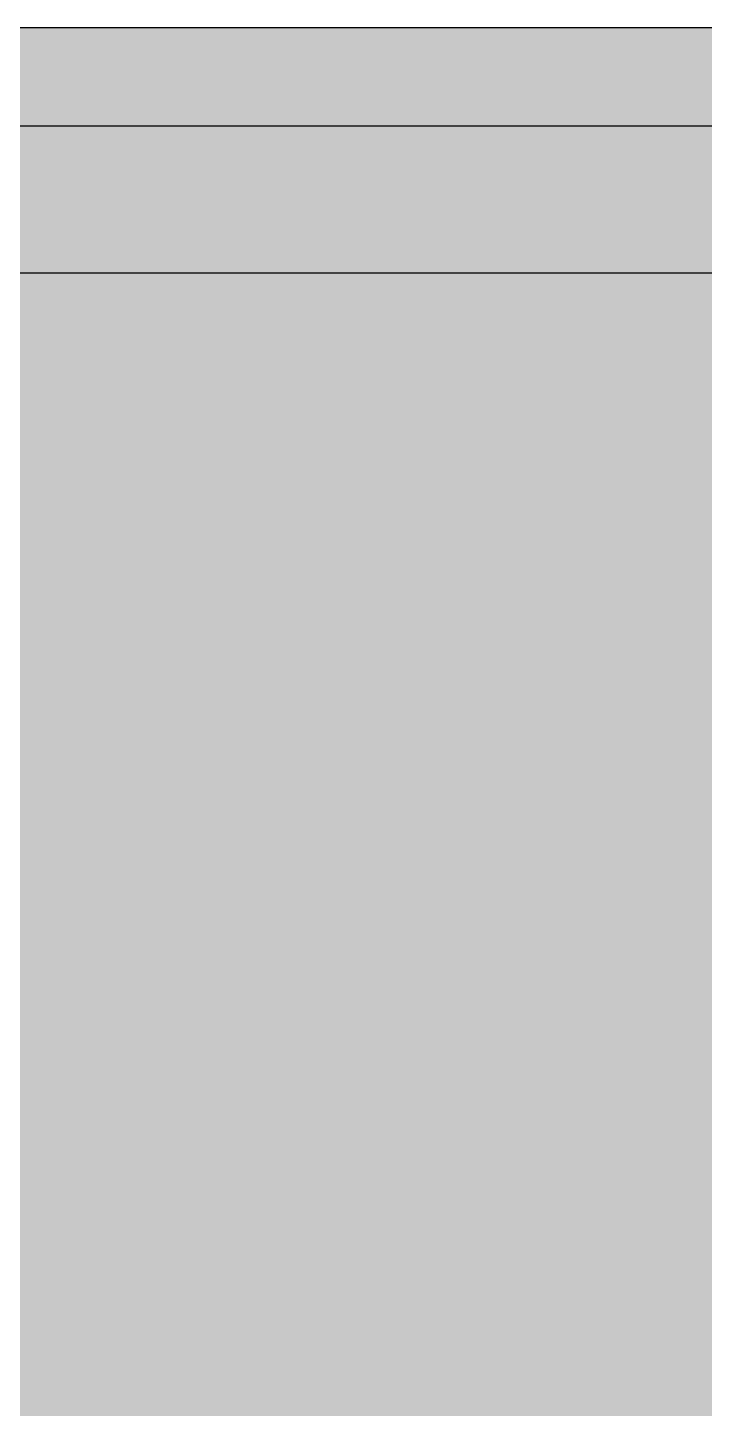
# Model space of a CAD drawing. Header units: millimetres. Extents: x 0 to 212, y 0 to 159.
# Drawn here: x 91.22 to 115.55, y 109.15 to 158.8 of the extents above; entities that cross this region are included whole.
import ezdxf

# ---------------------------------------------------------------- set-up
doc = ezdxf.new("R2010")
doc.units = ezdxf.units.MM

msp = doc.modelspace()

# ---------------------------------------------------------------- hatches: boundary and pattern name
for color, points in [(254, [(14.1633, 0.0536), (13.9878, 0.0533), (13.8125, 0.0559), (13.6373, 0.061), (13.462, 0.0686), (13.2893, 0.0787), (13.114, 0.0914), (12.9413, 0.1041), (12.7686, 0.1219), (12.5959, 0.1397), (12.4231, 0.16), (12.2504, 0.1829), (12.0777, 0.2057), (11.9075, 0.2337), (11.7373, 0.2616), (11.5672, 0.2921), (11.397, 0.3251), (11.2268, 0.3607), (11.0592, 0.3988), (10.8915, 0.4369), (10.7239, 0.4775), (10.5562, 0.5207), (10.3886, 0.5664), (10.2235, 0.6121), (10.0584, 0.6629), (9.8933, 0.7137), (9.7307, 0.7671), (9.5682, 0.8204), (9.4056, 0.8788), (9.2431, 0.9373), (9.083, 0.9982), (8.923, 1.0617), (8.763, 1.1252), (8.6055, 1.1938), (8.4455, 1.2624), (8.2906, 1.331), (8.1331, 1.4046), (7.9781, 1.4783), (7.8232, 1.5545), (7.6708, 1.6332), (7.5184, 1.7145), (7.366, 1.7958), (7.2161, 1.8796), (7.0663, 1.966), (6.919, 2.0523), (6.7716, 2.1438), (6.6243, 2.2352), (6.4795, 2.3266), (6.3348, 2.4232), (6.19, 2.5197), (6.0477, 2.6187), (5.908, 2.7178), (5.7683, 2.8194), (5.6286, 2.9235), (5.4915, 3.0302), (5.3543, 3.1369), (5.2197, 3.2461), (5.0851, 3.3579), (4.953, 3.4722), (4.8209, 3.5865), (4.6914, 3.7033), (4.5644, 3.8202), (4.4348, 3.9395), (4.3104, 4.0615), (4.1859, 4.1859), (4.0615, 4.3104), (3.9395, 4.4348), (3.8202, 4.5618), (3.7033, 4.6914), (3.5865, 4.8209), (3.4722, 4.953), (3.3579, 5.0851), (3.2487, 5.2197), (3.1369, 5.3543), (3.0302, 5.4915), (2.9235, 5.6286), (2.8194, 5.7683), (2.7178, 5.908), (2.6187, 6.0477), (2.5197, 6.19), (2.4232, 6.3348), (2.3266, 6.477), (2.2352, 6.6243), (2.1438, 6.7691), (2.0523, 6.919), (1.966, 7.0663), (1.8796, 7.2161), (1.7958, 7.366), (1.7145, 7.5184), (1.6332, 7.6708), (1.5545, 7.8232), (1.4783, 7.9781), (1.4046, 8.1331), (1.331, 8.2906), (1.2598, 8.4455), (1.1913, 8.603), (1.1252, 8.763), (1.0592, 8.923), (0.9982, 9.083), (0.9373, 9.2431), (0.8763, 9.4056), (0.8204, 9.5682), (0.7645, 9.7307), (0.7112, 9.8933), (0.6604, 10.0584), (0.6121, 10.2235), (0.5639, 10.3911), (0.5207, 10.5562), (0.4775, 10.7239), (0.4343, 10.8915), (0.3962, 11.0592), (0.3607, 11.2268), (0.3251, 11.397), (0.2921, 11.5672), (0.2616, 11.7373), (0.2311, 11.9075), (0.2057, 12.0802), (0.1803, 12.2504), (0.1575, 12.4231), (0.1372, 12.5959), (0.1194, 12.7686), (0.1041, 12.9413), (0.0889, 13.1166), (0.0787, 13.2893), (0.0686, 13.4645), (0.061, 13.6373), (0.0559, 13.8125), (0.0508, 13.9878), (0.0508, 14.163), (0.0522, 144.6925), (0.0508, 144.8664), (0.0559, 145.0416), (0.061, 145.2169), (0.0686, 145.3896), (0.0787, 145.5649), (0.0889, 145.7376), (0.1041, 145.9128), (0.1194, 146.0856), (0.1372, 146.2583), (0.1575, 146.431), (0.1803, 146.6037), (0.2057, 146.7739), (0.2311, 146.9466), (0.2616, 147.1168), (0.2921, 147.287), (0.3251, 147.4572), (0.3607, 147.6248), (0.3962, 147.795), (0.4343, 147.9626), (0.4775, 148.1303), (0.5207, 148.2979), (0.5639, 148.463), (0.6121, 148.6281), (0.6604, 148.7932), (0.7112, 148.9583), (0.7645, 149.1234), (0.8204, 149.286), (0.8763, 149.4485), (0.9373, 149.6111), (0.9982, 149.7711), (1.0592, 149.9311), (1.1252, 150.0911), (1.1913, 150.2486), (1.2598, 150.4061), (1.331, 150.5636), (1.4046, 150.7185), (1.4783, 150.876), (1.5545, 151.0284), (1.6332, 151.1833), (1.7145, 151.3357), (1.7958, 151.4856), (1.8796, 151.638), (1.966, 151.7879), (2.0523, 151.9352), (2.1438, 152.0825), (2.2352, 152.2298), (2.3266, 152.3746), (2.4232, 152.5194), (2.5197, 152.6616), (2.6187, 152.8039), (2.7178, 152.9461), (2.8194, 153.0858), (2.9235, 153.2255), (3.0302, 153.3627), (3.1369, 153.4973), (3.2487, 153.6344), (3.3579, 153.7665), (3.4722, 153.8986), (3.5865, 154.0307), (3.7033, 154.1602), (3.8202, 154.2898), (3.9395, 154.4168), (4.0615, 154.5438), (4.1859, 154.6682), (4.3104, 154.7901), (4.4348, 154.9121), (4.5644, 155.034), (4.6914, 155.1508), (4.8209, 155.2677), (4.953, 155.382), (5.0851, 155.4937), (5.2197, 155.6055), (5.3543, 155.7147), (5.4915, 155.8239), (5.6286, 155.9281), (5.7683, 156.0322), (5.908, 156.1338), (6.0477, 156.2354), (6.19, 156.3345), (6.3348, 156.431), (6.4795, 156.525), (6.6243, 156.6189), (6.7716, 156.7104), (6.919, 156.7993), (7.0663, 156.8882), (7.2161, 156.9745), (7.366, 157.0584), (7.5184, 157.1396), (7.6708, 157.2209), (7.8232, 157.2971), (7.9781, 157.3733), (8.1331, 157.4495), (8.2906, 157.5206), (8.4455, 157.5918), (8.6055, 157.6603), (8.763, 157.7289), (8.923, 157.7924), (9.083, 157.8559), (9.2431, 157.9169), (9.4056, 157.9753), (9.5682, 158.0337), (9.7307, 158.0871), (9.8933, 158.1404), (10.0584, 158.1912), (10.2235, 158.242), (10.3886, 158.2877), (10.5562, 158.3334), (10.7239, 158.3766), (10.8915, 158.4173), (11.0592, 158.4579), (11.2268, 158.4935), (11.397, 158.529), (11.5672, 158.562), (11.7373, 158.5925), (11.9075, 158.6205), (12.0777, 158.6484), (12.2504, 158.6713), (12.4231, 158.6941), (12.5959, 158.7144), (12.7686, 158.7322), (12.9413, 158.75), (13.114, 158.7627), (13.2893, 158.7754), (13.462, 158.7856), (13.6373, 158.7932), (13.8125, 158.7983), (13.9878, 158.8008), (14.163, 158.8033), (197.6078, 158.8036), (197.7822, 158.8008), (197.9574, 158.7983), (198.1327, 158.7932), (198.3054, 158.7856), (198.4807, 158.7754), (198.6534, 158.7627), (198.8287, 158.75), (199.0014, 158.7322), (199.1741, 158.7144), (199.3468, 158.6941), (199.5195, 158.6713), (199.6897, 158.6484), (199.8624, 158.6205), (200.0326, 158.5925), (200.2028, 158.562), (200.373, 158.529), (200.5432, 158.4935), (200.7108, 158.4579), (200.8784, 158.4173), (201.0461, 158.3766), (201.2137, 158.3334), (201.3788, 158.2877), (201.5465, 158.242), (201.7116, 158.1912), (201.8767, 158.1404), (202.0392, 158.0871), (202.2018, 158.0337), (202.3643, 157.9753), (202.5269, 157.9169), (202.6869, 157.8559), (202.8469, 157.7924), (203.007, 157.7289), (203.167, 157.6603), (203.3245, 157.5918), (203.4794, 157.5206), (203.6369, 157.4495), (203.7918, 157.3733), (203.9468, 157.2971), (204.0992, 157.2209), (204.2516, 157.1396), (204.404, 157.0584), (204.5538, 156.9745), (204.7037, 156.8882), (204.8535, 156.7993), (205.0009, 156.7104), (205.1456, 156.6189), (205.293, 156.525), (205.4352, 156.431), (205.58, 156.3345), (205.7222, 156.2354), (205.8619, 156.1338), (206.0016, 156.0322), (206.1413, 155.9281), (206.2785, 155.8239), (206.4156, 155.7147), (206.5503, 155.6055), (206.6849, 155.4937), (206.817, 155.382), (206.949, 155.2677), (207.0786, 155.1508), (207.2081, 155.034), (207.3351, 154.9121), (207.4596, 154.7901), (207.584, 154.6682), (207.7085, 154.5438), (207.8304, 154.4168), (207.9498, 154.2898), (208.0666, 154.1602), (208.1835, 154.0307), (208.2978, 153.8986), (208.4121, 153.7665), (208.5238, 153.6344), (208.6331, 153.4973), (208.7397, 153.3627), (208.8464, 153.2255), (208.9506, 153.0858), (209.0522, 152.9461), (209.1512, 152.8039), (209.2503, 152.6616), (209.3468, 152.5194), (209.4433, 152.3746), (209.5348, 152.2298), (209.6262, 152.0825), (209.7176, 151.9352), (209.804, 151.7879), (209.8904, 151.638), (209.9742, 151.4856), (210.0555, 151.3357), (210.1367, 151.1833), (210.2155, 151.0284), (210.2917, 150.876), (210.3653, 150.7185), (210.439, 150.5636), (210.5076, 150.4061), (210.5762, 150.2486), (210.6447, 150.0911), (210.7082, 149.9311), (210.7717, 149.7711), (210.8327, 149.6111), (210.8911, 149.4485), (210.9495, 149.286), (211.0029, 149.1234), (211.0562, 148.9583), (211.107, 148.7932), (211.1578, 148.6281), (211.2035, 148.463), (211.2493, 148.2979), (211.2924, 148.1303), (211.3331, 147.9626), (211.3712, 147.795), (211.4093, 147.6248), (211.4448, 147.4572), (211.4779, 147.287), (211.5083, 147.1168), (211.5363, 146.9466), (211.5642, 146.7739), (211.5871, 146.6037), (211.6099, 146.431), (211.6303, 146.2583), (211.648, 146.0856), (211.6658, 145.9128), (211.6785, 145.7376), (211.6912, 145.5649), (211.7014, 145.3896), (211.709, 145.2169), (211.7141, 145.0416), (211.7166, 144.8664), (211.7166, 144.6911), (211.7189, 14.1647), (211.7166, 13.9878), (211.7141, 13.8125), (211.709, 13.6373), (211.7014, 13.4645), (211.6912, 13.2893), (211.6785, 13.1166), (211.6658, 12.9413), (211.648, 12.7686), (211.6303, 12.5959), (211.6099, 12.4231), (211.5871, 12.2504), (211.5642, 12.0802), (211.5363, 11.9075), (211.5083, 11.7373), (211.4779, 11.5672), (211.4448, 11.397), (211.4093, 11.2268), (211.3712, 11.0592), (211.3331, 10.8915), (211.2924, 10.7239), (211.2493, 10.5562), (211.2035, 10.3911), (211.1578, 10.2235), (211.107, 10.0584), (211.0562, 9.8933), (211.0029, 9.7307), (210.9495, 9.5682), (210.8911, 9.4056), (210.8327, 9.2431), (210.7717, 9.083), (210.7082, 8.923), (210.6447, 8.763), (210.5762, 8.603), (210.5076, 8.4455), (210.439, 8.2906), (210.3653, 8.1331), (210.2917, 7.9781), (210.2155, 7.8232), (210.1367, 7.6708), (210.0555, 7.5184), (209.9742, 7.366), (209.8904, 7.2161), (209.804, 7.0663), (209.7176, 6.919), (209.6262, 6.7691), (209.5348, 6.6243), (209.4433, 6.477), (209.3468, 6.3348), (209.2503, 6.19), (209.1512, 6.0477), (209.0522, 5.908), (208.9506, 5.7683), (208.8464, 5.6286), (208.7397, 5.4915), (208.6331, 5.3543), (208.5238, 5.2197), (208.4121, 5.0851), (208.2978, 4.953), (208.1835, 4.8209), (208.0666, 4.6914), (207.9498, 4.5618), (207.8304, 4.4348), (207.7085, 4.3104), (207.584, 4.1859), (207.4596, 4.0615), (207.3351, 3.9395), (207.2081, 3.8202), (207.0786, 3.7033), (206.949, 3.5865), (206.817, 3.4722), (206.6849, 3.3579), (206.5503, 3.2461), (206.4156, 3.1369), (206.2785, 3.0302), (206.1413, 2.9235), (206.0016, 2.8194), (205.8619, 2.7178), (205.7222, 2.6187), (205.58, 2.5197), (205.4352, 2.4232), (205.293, 2.3266), (205.1456, 2.2352), (205.0009, 2.1438), (204.8535, 2.0523), (204.7037, 1.966), (204.5538, 1.8796), (204.404, 1.7958), (204.2516, 1.7145), (204.0992, 1.6332), (203.9468, 1.5545), (203.7918, 1.4783), (203.6369, 1.4046), (203.4794, 1.331), (203.3245, 1.2624), (203.167, 1.1938), (203.007, 1.1252), (202.8469, 1.0617), (202.6869, 0.9982), (202.5269, 0.9373), (202.3643, 0.8788), (202.2018, 0.8204), (202.0392, 0.7671), (201.8767, 0.7137), (201.7116, 0.6629), (201.5465, 0.6121), (201.3788, 0.5664), (201.2137, 0.5207), (201.0461, 0.4775), (200.8784, 0.4369), (200.7108, 0.3988), (200.5432, 0.3607), (200.373, 0.3251), (200.2028, 0.2921), (200.0326, 0.2616), (199.8624, 0.2337), (199.6897, 0.2057), (199.5195, 0.1829), (199.3468, 0.16), (199.1741, 0.1397), (199.0014, 0.1219), (198.8287, 0.1041), (198.6534, 0.0914), (198.4807, 0.0787), (198.3054, 0.0686), (198.1327, 0.061), (197.9574, 0.0559), (197.7822, 0.0533), (197.6069, 0.0533)]), (59, [(14.1633, 3.5814), (13.8887, 3.5839), (13.6169, 3.5941), (13.3477, 3.6119), (13.081, 3.6347), (12.8143, 3.6652), (12.5501, 3.7008), (12.2885, 3.7465), (12.0294, 3.7948), (11.7729, 3.8506), (11.5164, 3.9141), (11.2649, 3.9827), (11.016, 4.0564), (10.7671, 4.1351), (10.5232, 4.2215), (10.2819, 4.3129), (10.0432, 4.412), (9.8069, 4.5161), (9.5733, 4.6228), (9.3447, 4.7371), (9.1186, 4.8565), (8.8951, 4.9809), (8.6741, 5.113), (8.4582, 5.2476), (8.2448, 5.3873), (8.0366, 5.5321), (7.8308, 5.682), (7.6276, 5.8369), (7.4295, 5.9969), (7.2365, 6.1595), (7.046, 6.3297), (6.8605, 6.5024), (6.6777, 6.6802), (6.5024, 6.8605), (6.3271, 7.046), (6.1595, 7.2365), (5.9969, 7.432), (5.8369, 7.6302), (5.682, 7.8308), (5.5321, 8.0366), (5.3873, 8.2448), (5.2451, 8.4582), (5.1105, 8.6741), (4.9809, 8.8951), (4.8565, 9.1186), (4.7371, 9.3447), (4.6228, 9.5758), (4.5136, 9.8069), (4.4094, 10.0432), (4.3129, 10.2819), (4.2215, 10.5232), (4.1351, 10.7696), (4.0538, 11.016), (3.9802, 11.2649), (3.9116, 11.5189), (3.8506, 11.7729), (3.7948, 12.0294), (3.744, 12.2911), (3.7008, 12.5527), (3.6627, 12.8143), (3.6322, 13.081), (3.6093, 13.3502), (3.5916, 13.6195), (3.5814, 13.8913), (3.5789, 14.163), (3.58, 144.6925), (3.5814, 144.9654), (3.5916, 145.2347), (3.6093, 145.5064), (3.6322, 145.7731), (3.6627, 146.0398), (3.7008, 146.304), (3.744, 146.5656), (3.7948, 146.8247), (3.8506, 147.0812), (3.9116, 147.3352), (3.9802, 147.5892), (4.0538, 147.8382), (4.1351, 148.0845), (4.2215, 148.3309), (4.3129, 148.5722), (4.4094, 148.811), (4.5136, 149.0472), (4.6228, 149.2783), (4.7371, 149.5095), (4.8565, 149.7355), (4.9809, 149.9591), (5.1105, 150.1775), (5.2451, 150.3959), (5.3873, 150.6093), (5.5321, 150.8176), (5.682, 151.0233), (5.8369, 151.224), (5.9969, 151.4221), (6.1595, 151.6177), (6.3271, 151.8056), (6.5024, 151.9936), (6.6777, 152.1739), (6.8605, 152.3517), (7.046, 152.5245), (7.2365, 152.6946), (7.4295, 152.8572), (7.6276, 153.0172), (7.8308, 153.1722), (8.0366, 153.322), (8.2448, 153.4668), (8.4582, 153.6065), (8.6741, 153.7411), (8.8951, 153.8732), (9.1186, 153.9977), (9.3447, 154.117), (9.5733, 154.2313), (9.8069, 154.3406), (10.0432, 154.4422), (10.2819, 154.5412), (10.5232, 154.6327), (10.7671, 154.719), (11.016, 154.7978), (11.2649, 154.874), (11.5164, 154.9425), (11.7729, 155.0035), (12.0294, 155.0594), (12.2885, 155.1102), (12.5501, 155.1534), (12.8143, 155.1889), (13.081, 155.2194), (13.3477, 155.2448), (13.6169, 155.26), (13.8887, 155.2702), (14.163, 155.2753), (197.6078, 155.2758), (197.8787, 155.2702), (198.1505, 155.26), (198.4197, 155.2448), (198.689, 155.2194), (198.9557, 155.1889), (199.2173, 155.1534), (199.4789, 155.1102), (199.7405, 155.0594), (199.9971, 155.0035), (200.2511, 154.9425), (200.5051, 154.874), (200.754, 154.7978), (201.0004, 154.719), (201.2467, 154.6327), (201.488, 154.5412), (201.7268, 154.4422), (201.963, 154.3406), (202.1942, 154.2313), (202.4253, 154.117), (202.6514, 153.9977), (202.8749, 153.8732), (203.0959, 153.7411), (203.3118, 153.6065), (203.5251, 153.4668), (203.7334, 153.322), (203.9391, 153.1722), (204.1398, 153.0172), (204.3379, 152.8572), (204.5335, 152.6946), (204.724, 152.5245), (204.9094, 152.3517), (205.0898, 152.1739), (205.2676, 151.9936), (205.4403, 151.8056), (205.6105, 151.6177), (205.773, 151.4221), (205.933, 151.224), (206.088, 151.0233), (206.2378, 150.8176), (206.3826, 150.6093), (206.5223, 150.3959), (206.6569, 150.1775), (206.789, 149.9591), (206.9135, 149.7355), (207.0329, 149.5095), (207.1472, 149.2783), (207.2538, 149.0472), (207.358, 148.811), (207.457, 148.5722), (207.5485, 148.3309), (207.6348, 148.0845), (207.7136, 147.8382), (207.7872, 147.5892), (207.8558, 147.3352), (207.9193, 147.0812), (207.9752, 146.8247), (208.0235, 146.5656), (208.0692, 146.304), (208.1047, 146.0398), (208.1352, 145.7731), (208.1581, 145.5064), (208.1759, 145.2347), (208.186, 144.9654), (208.1911, 144.6911), (208.1911, 14.1647), (208.186, 13.8913), (208.1759, 13.6195), (208.1581, 13.3502), (208.1352, 13.081), (208.1047, 12.8143), (208.0692, 12.5527), (208.0235, 12.2911), (207.9752, 12.0294), (207.9193, 11.7729), (207.8558, 11.5189), (207.7872, 11.2649), (207.7136, 11.016), (207.6348, 10.7696), (207.5485, 10.5232), (207.457, 10.2819), (207.358, 10.0432), (207.2538, 9.8069), (207.1472, 9.5758), (207.0329, 9.3447), (206.9135, 9.1186), (206.789, 8.8951), (206.6569, 8.6741), (206.5223, 8.4582), (206.3826, 8.2448), (206.2378, 8.0366), (206.088, 7.8308), (205.933, 7.6302), (205.773, 7.432), (205.6105, 7.2365), (205.4403, 7.046), (205.2676, 6.8605), (205.0898, 6.6802), (204.9094, 6.5024), (204.724, 6.3297), (204.5335, 6.1595), (204.3379, 5.9969), (204.1398, 5.8369), (203.9391, 5.682), (203.7334, 5.5321), (203.5251, 5.3873), (203.3118, 5.2476), (203.0959, 5.113), (202.8749, 4.9809), (202.6514, 4.8565), (202.4253, 4.7371), (202.1942, 4.6228), (201.963, 4.5161), (201.7268, 4.412), (201.488, 4.3129), (201.2467, 4.2215), (201.0004, 4.1351), (200.754, 4.0564), (200.5051, 3.9827), (200.2511, 3.9141), (199.9971, 3.8506), (199.7405, 3.7948), (199.4789, 3.7465), (199.2173, 3.7008), (198.9557, 3.6652), (198.689, 3.6347), (198.4197, 3.6119), (198.1505, 3.5941), (197.8787, 3.5839), (197.6069, 3.5789)]), (254, [(14.1633, 8.8731), (14.0259, 8.8748), (13.8887, 8.8798), (13.7541, 8.8875), (13.622, 8.9002), (13.4874, 8.9154), (13.3553, 8.9332), (13.2258, 8.9535), (13.0962, 8.9789), (12.9667, 9.0068), (12.8397, 9.0373), (12.7127, 9.0729), (12.5882, 9.1084), (12.4663, 9.1491), (12.3419, 9.1923), (12.2225, 9.238), (12.1031, 9.2888), (11.9837, 9.3396), (11.8694, 9.3929), (11.7526, 9.4513), (11.6408, 9.5098), (11.5291, 9.5733), (11.4198, 9.6368), (11.3106, 9.7053), (11.2039, 9.7765), (11.0998, 9.8476), (10.9957, 9.9238), (10.8966, 10), (10.7975, 10.0787), (10.6985, 10.1625), (10.6045, 10.2464), (10.5105, 10.3327), (10.4216, 10.4216), (10.3327, 10.5131), (10.2464, 10.6045), (10.16, 10.701), (10.0787, 10.7975), (10, 10.8966), (9.9212, 10.9982), (9.8476, 11.0998), (9.7739, 11.2039), (9.7053, 11.3106), (9.6368, 11.4198), (9.5707, 11.5291), (9.5098, 11.6408), (9.4488, 11.7551), (9.3929, 11.8694), (9.337, 11.9863), (9.2862, 12.1031), (9.238, 12.2225), (9.1923, 12.3444), (9.1491, 12.4663), (9.1084, 12.5908), (9.0703, 12.7152), (9.0373, 12.8397), (9.0068, 12.9692), (8.9789, 13.0962), (8.9535, 13.2258), (8.9306, 13.3579), (8.9129, 13.4899), (8.8976, 13.622), (8.8849, 13.7566), (8.8773, 13.8913), (8.8722, 14.0259), (8.8697, 14.163), (8.8717, 144.6925), (8.8722, 144.8283), (8.8773, 144.9629), (8.8849, 145.0975), (8.8976, 145.2321), (8.9129, 145.3642), (8.9306, 145.4963), (8.9535, 145.6284), (8.9789, 145.7579), (9.0068, 145.8849), (9.0373, 146.0144), (9.0703, 146.1389), (9.1084, 146.2634), (9.1491, 146.3878), (9.1923, 146.5097), (9.238, 146.6317), (9.2862, 146.751), (9.337, 146.8679), (9.3929, 146.9847), (9.4488, 147.099), (9.5098, 147.2133), (9.5707, 147.3251), (9.6368, 147.4343), (9.7053, 147.5435), (9.7739, 147.6502), (9.8476, 147.7543), (9.9212, 147.8559), (10, 147.9575), (10.0787, 148.0566), (10.16, 148.1531), (10.2464, 148.2496), (10.3327, 148.3411), (10.4216, 148.4325), (10.5105, 148.5214), (10.6045, 148.6078), (10.6985, 148.6916), (10.7975, 148.7754), (10.8966, 148.8542), (10.9957, 148.9304), (11.0998, 149.0066), (11.2039, 149.0777), (11.3106, 149.1488), (11.4198, 149.2174), (11.5291, 149.2809), (11.6408, 149.3444), (11.7526, 149.4028), (11.8694, 149.4612), (11.9837, 149.5146), (12.1031, 149.5679), (12.2225, 149.6162), (12.3419, 149.6619), (12.4663, 149.7051), (12.5882, 149.7457), (12.7127, 149.7813), (12.8397, 149.8168), (12.9667, 149.8473), (13.0962, 149.8752), (13.2258, 149.9006), (13.3553, 149.921), (13.4874, 149.9413), (13.622, 149.9565), (13.7541, 149.9667), (13.8887, 149.9768), (14.0259, 149.9819), (14.163, 149.9819), (197.6078, 149.9842), (197.7441, 149.9819), (197.8787, 149.9768), (198.0133, 149.9667), (198.1479, 149.9565), (198.28, 149.9413), (198.4121, 149.921), (198.5442, 149.9006), (198.6737, 149.8752), (198.8007, 149.8473), (198.9303, 149.8168), (199.0547, 149.7813), (199.1792, 149.7457), (199.3036, 149.7051), (199.4256, 149.6619), (199.5475, 149.6162), (199.6669, 149.5679), (199.7837, 149.5146), (199.9005, 149.4612), (200.0148, 149.4028), (200.1291, 149.3444), (200.2409, 149.2809), (200.3501, 149.2174), (200.4593, 149.1488), (200.566, 149.0777), (200.6702, 149.0066), (200.7718, 148.9304), (200.8734, 148.8542), (200.9724, 148.7754), (201.0689, 148.6916), (201.1655, 148.6078), (201.2569, 148.5214), (201.3483, 148.4325), (201.4372, 148.3411), (201.5236, 148.2496), (201.6074, 148.1531), (201.6912, 148.0566), (201.77, 147.9575), (201.8462, 147.8559), (201.9224, 147.7543), (201.9935, 147.6502), (202.0646, 147.5435), (202.1332, 147.4343), (202.1967, 147.3251), (202.2602, 147.2133), (202.3186, 147.099), (202.377, 146.9847), (202.4304, 146.8679), (202.4812, 146.751), (202.532, 146.6317), (202.5777, 146.5097), (202.6209, 146.3878), (202.6615, 146.2634), (202.6971, 146.1389), (202.7326, 146.0144), (202.7631, 145.8849), (202.7911, 145.7579), (202.8165, 145.6284), (202.8368, 145.4963), (202.8546, 145.3642), (202.8698, 145.2321), (202.8825, 145.0975), (202.8901, 144.9629), (202.8952, 144.8283), (202.8977, 144.6911), (202.8994, 14.1647), (202.8952, 14.0259), (202.8901, 13.8913), (202.8825, 13.7566), (202.8698, 13.622), (202.8546, 13.4899), (202.8368, 13.3579), (202.8165, 13.2258), (202.7911, 13.0962), (202.7631, 12.9692), (202.7326, 12.8397), (202.6971, 12.7152), (202.6615, 12.5908), (202.6209, 12.4663), (202.5777, 12.3444), (202.532, 12.2225), (202.4812, 12.1031), (202.4304, 11.9863), (202.377, 11.8694), (202.3186, 11.7551), (202.2602, 11.6408), (202.1967, 11.5291), (202.1332, 11.4198), (202.0646, 11.3106), (201.9935, 11.2039), (201.9224, 11.0998), (201.8462, 10.9982), (201.77, 10.8966), (201.6912, 10.7975), (201.6074, 10.701), (201.5236, 10.6045), (201.4372, 10.5131), (201.3483, 10.4216), (201.2569, 10.3327), (201.1655, 10.2464), (201.0689, 10.1625), (200.9724, 10.0787), (200.8734, 10), (200.7718, 9.9238), (200.6702, 9.8476), (200.566, 9.7765), (200.4593, 9.7053), (200.3501, 9.6368), (200.2409, 9.5733), (200.1291, 9.5098), (200.0148, 9.4513), (199.9005, 9.3929), (199.7837, 9.3396), (199.6669, 9.2888), (199.5475, 9.238), (199.4256, 9.1923), (199.3036, 9.1491), (199.1792, 9.1084), (199.0547, 9.0729), (198.9303, 9.0373), (198.8007, 9.0068), (198.6737, 8.9789), (198.5442, 8.9535), (198.4121, 8.9332), (198.28, 8.9154), (198.1479, 8.9002), (198.0133, 8.8875), (197.8787, 8.8798), (197.7441, 8.8748), (197.6069, 8.8722)])]:
    msp.add_hatch(color=color).paths.add_polyline_path(points)
h = msp.add_hatch(color=59)
edge = h.paths.add_edge_path()
edge.add_line((95.0793, 120.1356), (95.0798, 119.7889))
edge.add_line((95.0798, 119.7889), (95.0849, 119.4511))
edge.add_line((95.0849, 119.4511), (95.0951, 119.1184))
edge.add_line((95.0951, 119.1184), (95.1078, 118.7933))
edge.add_line((95.1078, 118.7933), (95.1255, 118.4758))
edge.add_line((95.1255, 118.4758), (95.1459, 118.1659))
edge.add_line((95.1459, 118.1659), (95.1687, 117.8611))
edge.add_line((95.1687, 117.8611), (95.1967, 117.5639))
edge.add_line((95.1967, 117.5639), (95.2297, 117.2718))
edge.add_line((95.2297, 117.2718), (95.2652, 116.9873))
edge.add_line((95.2652, 116.9873), (95.3033, 116.7105))
edge.add_line((95.3033, 116.7105), (95.3465, 116.4387))
edge.add_line((95.3465, 116.4387), (95.3922, 116.1745))
edge.add_line((95.3922, 116.1745), (95.4405, 115.918))
edge.add_line((95.4405, 115.918), (95.4938, 115.6665))
edge.add_line((95.4938, 115.6665), (95.5497, 115.4201))
edge.add_line((95.5497, 115.4201), (95.6107, 115.1814))
edge.add_line((95.6107, 115.1814), (95.6716, 114.9477))
edge.add_line((95.6716, 114.9477), (95.7402, 114.7216))
edge.add_line((95.7402, 114.7216), (95.8088, 114.5007))
edge.add_line((95.8088, 114.5007), (95.8825, 114.2873))
edge.add_line((95.8825, 114.2873), (95.9587, 114.079))
edge.add_line((95.9587, 114.079), (96.0374, 113.8758))
edge.add_line((96.0374, 113.8758), (96.1212, 113.6802))
edge.add_line((96.1212, 113.6802), (96.2076, 113.4897))
edge.add_line((96.2076, 113.4897), (96.2965, 113.3043))
edge.add_line((96.2965, 113.3043), (96.3905, 113.124))
edge.add_line((96.3905, 113.124), (96.487, 112.9513))
edge.add_line((96.487, 112.9513), (96.586, 112.7836))
edge.add_line((96.586, 112.7836), (96.6876, 112.6211))
edge.add_line((96.6876, 112.6211), (96.7943, 112.4661))
edge.add_line((96.7943, 112.4661), (96.901, 112.3137))
edge.add_line((96.901, 112.3137), (97.0128, 112.1689))
edge.add_line((97.0128, 112.1689), (97.1271, 112.0292))
edge.add_line((97.1271, 112.0292), (97.2464, 111.8946))
edge.add_line((97.2464, 111.8946), (97.3658, 111.7651))
edge.add_line((97.3658, 111.7651), (97.4903, 111.6406))
edge.add_line((97.4903, 111.6406), (97.6173, 111.5212))
edge.add_line((97.6173, 111.5212), (97.7468, 111.4069))
edge.add_line((97.7468, 111.4069), (97.8789, 111.2977))
edge.add_line((97.8789, 111.2977), (98.0135, 111.1961))
edge.add_line((98.0135, 111.1961), (98.1532, 111.0971))
edge.add_line((98.1532, 111.0971), (98.2929, 111.0031))
edge.add_line((98.2929, 111.0031), (98.4377, 110.9142))
edge.add_line((98.4377, 110.9142), (98.5825, 110.8304))
edge.add_line((98.5825, 110.8304), (98.7323, 110.7491))
edge.add_line((98.7323, 110.7491), (98.8847, 110.6754))
edge.add_line((98.8847, 110.6754), (99.0397, 110.6068))
edge.add_line((99.0397, 110.6068), (99.1972, 110.5408))
edge.add_line((99.1972, 110.5408), (99.3572, 110.4798))
edge.add_line((99.3572, 110.4798), (99.5197, 110.424))
edge.add_line((99.5197, 110.424), (99.6848, 110.3732))
edge.add_line((99.6848, 110.3732), (99.855, 110.3249))
edge.add_line((99.855, 110.3249), (100.0252, 110.2817))
edge.add_line((100.0252, 110.2817), (100.1979, 110.2436))
edge.add_line((100.1979, 110.2436), (100.3732, 110.2081))
edge.add_line((100.3732, 110.2081), (100.5535, 110.1801))
edge.add_line((100.5535, 110.1801), (100.7339, 110.1522))
edge.add_line((100.7339, 110.1522), (100.9167, 110.1319))
edge.add_line((100.9167, 110.1319), (101.1022, 110.1141))
edge.add_line((101.1022, 110.1141), (101.2901, 110.1014))
edge.add_line((101.2901, 110.1014), (101.4806, 110.0912))
edge.add_line((101.4806, 110.0912), (101.6737, 110.0861))
edge.add_line((101.6737, 110.0861), (101.8692, 110.0836))
edge.add_line((101.8692, 110.0836), (102.0089, 110.0836))
edge.add_line((102.0089, 110.0836), (102.1461, 110.0861))
edge.add_line((102.1461, 110.0861), (102.2807, 110.0912))
edge.add_line((102.2807, 110.0912), (102.4128, 110.0988))
edge.add_line((102.4128, 110.0988), (102.5449, 110.1065))
edge.add_line((102.5449, 110.1065), (102.6744, 110.1166))
edge.add_line((102.6744, 110.1166), (102.804, 110.1293))
edge.add_line((102.804, 110.1293), (102.9284, 110.142))
edge.add_line((102.9284, 110.142), (103.0529, 110.1573))
edge.add_line((103.0529, 110.1573), (103.1748, 110.175))
edge.add_line((103.1748, 110.175), (103.2967, 110.1954))
edge.add_line((103.2967, 110.1954), (103.4161, 110.2157))
edge.add_line((103.4161, 110.2157), (103.5329, 110.2385))
edge.add_line((103.5329, 110.2385), (103.6472, 110.2614))
edge.add_line((103.6472, 110.2614), (103.7615, 110.2868))
edge.add_line((103.7615, 110.2868), (103.8733, 110.3147))
edge.add_line((103.8733, 110.3147), (103.9825, 110.3427))
edge.add_line((103.9825, 110.3427), (104.0917, 110.3732))
edge.add_line((104.0917, 110.3732), (104.1984, 110.4036))
edge.add_line((104.1984, 110.4036), (104.3051, 110.4367))
edge.add_line((104.3051, 110.4367), (104.4092, 110.4722))
edge.add_line((104.4092, 110.4722), (104.5108, 110.5078))
edge.add_line((104.5108, 110.5078), (104.6124, 110.5459))
edge.add_line((104.6124, 110.5459), (104.7115, 110.584))
edge.add_line((104.7115, 110.584), (104.808, 110.6246))
edge.add_line((104.808, 110.6246), (104.9045, 110.6653))
edge.add_line((104.9045, 110.6653), (104.9985, 110.7084))
edge.add_line((104.9985, 110.7084), (105.09, 110.7542))
edge.add_line((105.09, 110.7542), (105.1814, 110.7973))
edge.add_line((105.1814, 110.7973), (105.2728, 110.8456))
edge.add_line((105.2728, 110.8456), (105.3617, 110.8939))
edge.add_line((105.3617, 110.8939), (105.4481, 110.9421))
edge.add_line((105.4481, 110.9421), (105.5345, 110.9929))
edge.add_line((105.5345, 110.9929), (105.6183, 111.0437))
edge.add_line((105.6183, 111.0437), (105.7021, 111.0945))
edge.add_line((105.7021, 111.0945), (105.7834, 111.1504))
edge.add_line((105.7834, 111.1504), (105.8621, 111.2037))
edge.add_line((105.8621, 111.2037), (105.9409, 111.2596))
edge.add_line((105.9409, 111.2596), (106.0196, 111.3155))
edge.add_line((106.0196, 111.3155), (106.0958, 111.3739))
edge.add_line((106.0958, 111.3739), (106.1695, 111.4323))
edge.add_line((106.1695, 111.4323), (106.2431, 111.4908))
edge.add_line((106.2431, 111.4908), (106.3168, 111.5517))
edge.add_line((106.3168, 111.5517), (106.3879, 111.6127))
edge.add_line((106.3879, 111.6127), (106.4565, 111.6762))
edge.add_line((106.4565, 111.6762), (106.5251, 111.7397))
edge.add_line((106.5251, 111.7397), (106.5936, 111.8032))
edge.add_line((106.5936, 111.8032), (106.6597, 111.8667))
edge.add_line((106.6597, 111.8667), (106.7257, 111.9327))
edge.add_line((106.7257, 111.9327), (106.7892, 111.9988))
edge.add_line((106.7892, 111.9988), (106.8527, 112.0673))
edge.add_line((106.8527, 112.0673), (106.9137, 112.1334))
edge.add_line((106.9137, 112.1334), (106.9746, 112.202))
edge.add_line((106.9746, 112.202), (107.0331, 112.2705))
edge.add_line((107.0331, 112.2705), (107.0915, 112.3417))
edge.add_line((107.0915, 112.3417), (107.1499, 112.4128))
edge.add_line((107.1499, 112.4128), (107.2058, 112.4839))
edge.add_line((107.2058, 112.4839), (107.2617, 112.555))
edge.add_line((107.2617, 112.555), (107.315, 112.6261))
edge.add_line((107.315, 112.6261), (107.3683, 112.6998))
edge.add_line((107.3683, 112.6998), (107.4217, 112.7709))
edge.add_line((107.4217, 112.7709), (107.4725, 112.8446))
edge.add_line((107.4725, 112.8446), (107.5233, 112.9182))
edge.add_line((107.5233, 112.9182), (107.5715, 112.9944))
edge.add_line((107.5715, 112.9944), (108.1169, 110.4731))
edge.add_line((108.1169, 110.4731), (111.1056, 110.4731))
edge.add_line((111.1056, 110.4731), (111.1056, 137.637))
edge.add_line((111.1056, 137.637), (107.1467, 137.637))
edge.add_line((107.1467, 137.637), (107.1467, 130.2628))
edge.add_line((107.1467, 130.2628), (107.0991, 130.2842))
edge.add_line((107.0991, 130.2842), (107.0508, 130.3045))
edge.add_line((107.0508, 130.3045), (107.0026, 130.3249))
edge.add_line((107.0026, 130.3249), (106.9543, 130.3477))
edge.add_line((106.9543, 130.3477), (106.9061, 130.368))
edge.add_line((106.9061, 130.368), (106.8578, 130.3884))
edge.add_line((106.8578, 130.3884), (106.807, 130.4087))
edge.add_line((106.807, 130.4087), (106.7587, 130.429))
edge.add_line((106.7587, 130.429), (106.7079, 130.4493))
edge.add_line((106.7079, 130.4493), (106.6597, 130.4671))
edge.add_line((106.6597, 130.4671), (106.6089, 130.4874))
edge.add_line((106.6089, 130.4874), (106.5581, 130.5052))
edge.add_line((106.5581, 130.5052), (106.5073, 130.5255))
edge.add_line((106.5073, 130.5255), (106.4565, 130.5433))
edge.add_line((106.4565, 130.5433), (106.4057, 130.5611))
edge.add_line((106.4057, 130.5611), (106.3549, 130.5789))
edge.add_line((106.3549, 130.5789), (106.3015, 130.5966))
edge.add_line((106.3015, 130.5966), (106.2507, 130.6144))
edge.add_line((106.2507, 130.6144), (106.1974, 130.6322))
edge.add_line((106.1974, 130.6322), (106.1466, 130.6474))
edge.add_line((106.1466, 130.6474), (106.0933, 130.6652))
edge.add_line((106.0933, 130.6652), (106.0399, 130.6805))
edge.add_line((106.0399, 130.6805), (105.9866, 130.6957))
edge.add_line((105.9866, 130.6957), (105.9332, 130.7109))
edge.add_line((105.9332, 130.7109), (105.8799, 130.7262))
edge.add_line((105.8799, 130.7262), (105.8266, 130.7414))
edge.add_line((105.8266, 130.7414), (105.7707, 130.7567))
edge.add_line((105.7707, 130.7567), (105.7173, 130.7694))
edge.add_line((105.7173, 130.7694), (105.6615, 130.7846))
edge.add_line((105.6615, 130.7846), (105.6081, 130.7973))
edge.add_line((105.6081, 130.7973), (105.5522, 130.8125))
edge.add_line((105.5522, 130.8125), (105.4964, 130.8252))
edge.add_line((105.4964, 130.8252), (105.4405, 130.8379))
edge.add_line((105.4405, 130.8379), (105.3846, 130.8481))
edge.add_line((105.3846, 130.8481), (105.3287, 130.8608))
edge.add_line((105.3287, 130.8608), (105.2728, 130.8735))
edge.add_line((105.2728, 130.8735), (105.217, 130.8837))
edge.add_line((105.217, 130.8837), (105.1611, 130.8938))
edge.add_line((105.1611, 130.8938), (105.1027, 130.904))
edge.add_line((105.1027, 130.904), (105.0468, 130.9141))
edge.add_line((105.0468, 130.9141), (104.9884, 130.9243))
edge.add_line((104.9884, 130.9243), (104.9299, 130.9345))
edge.add_line((104.9299, 130.9345), (104.8741, 130.9421))
edge.add_line((104.8741, 130.9421), (104.8156, 130.9522))
edge.add_line((104.8156, 130.9522), (104.7572, 130.9599))
edge.add_line((104.7572, 130.9599), (104.6988, 130.9675))
edge.add_line((104.6988, 130.9675), (104.6404, 130.9751))
edge.add_line((104.6404, 130.9751), (104.582, 130.9827))
edge.add_line((104.582, 130.9827), (104.5235, 130.9878))
edge.add_line((104.5235, 130.9878), (104.4626, 130.9954))
edge.add_line((104.4626, 130.9954), (104.4042, 131.0005))
edge.add_line((104.4042, 131.0005), (104.3432, 131.0056))
edge.add_line((104.3432, 131.0056), (104.2848, 131.0107))
edge.add_line((104.2848, 131.0107), (104.2238, 131.0157))
edge.add_line((104.2238, 131.0157), (104.1654, 131.0183))
edge.add_line((104.1654, 131.0183), (104.1044, 131.0234))
edge.add_line((104.1044, 131.0234), (104.0435, 131.0259))
edge.add_line((104.0435, 131.0259), (103.9825, 131.0284))
edge.add_line((103.9825, 131.0284), (103.9216, 131.031))
edge.add_line((103.9216, 131.031), (103.8606, 131.0335))
edge.add_line((103.8606, 131.0335), (103.7996, 131.0361))
edge.add_line((103.7996, 131.0361), (103.7387, 131.0361))
edge.add_line((103.7387, 131.0361), (103.6777, 131.0361))
edge.add_line((103.6777, 131.0361), (103.6142, 131.0361))
edge.add_line((103.6142, 131.0361), (103.3628, 131.0361))
edge.add_line((103.3628, 131.0361), (103.1113, 131.0284))
edge.add_line((103.1113, 131.0284), (102.8675, 131.0157))
edge.add_line((102.8675, 131.0157), (102.6236, 130.998))
edge.add_line((102.6236, 130.998), (102.3849, 130.9751))
edge.add_line((102.3849, 130.9751), (102.1486, 130.9472))
edge.add_line((102.1486, 130.9472), (101.9175, 130.9141))
edge.add_line((101.9175, 130.9141), (101.6889, 130.8786))
edge.add_line((101.6889, 130.8786), (101.4628, 130.8354))
edge.add_line((101.4628, 130.8354), (101.2419, 130.7871))
edge.add_line((101.2419, 130.7871), (101.0234, 130.7338))
edge.add_line((101.0234, 130.7338), (100.8101, 130.6754))
edge.add_line((100.8101, 130.6754), (100.5992, 130.6119))
edge.add_line((100.5992, 130.6119), (100.391, 130.5433))
edge.add_line((100.391, 130.5433), (100.1878, 130.4722))
edge.add_line((100.1878, 130.4722), (99.9896, 130.3934))
edge.add_line((99.9896, 130.3934), (99.7941, 130.3071))
edge.add_line((99.7941, 130.3071), (99.601, 130.2182))
edge.add_line((99.601, 130.2182), (99.4131, 130.1242))
edge.add_line((99.4131, 130.1242), (99.2276, 130.0251))
edge.add_line((99.2276, 130.0251), (99.0473, 129.9185))
edge.add_line((99.0473, 129.9185), (98.8695, 129.8092))
edge.add_line((98.8695, 129.8092), (98.6968, 129.6924))
edge.add_line((98.6968, 129.6924), (98.5266, 129.573))
edge.add_line((98.5266, 129.573), (98.3615, 129.446))
edge.add_line((98.3615, 129.446), (98.1989, 129.3139))
edge.add_line((98.1989, 129.3139), (98.0415, 129.1768))
edge.add_line((98.0415, 129.1768), (97.8865, 129.0345))
edge.add_line((97.8865, 129.0345), (97.7367, 128.8847))
edge.add_line((97.7367, 128.8847), (97.5893, 128.7323))
edge.add_line((97.5893, 128.7323), (97.4471, 128.5723))
edge.add_line((97.4471, 128.5723), (97.3099, 128.4072))
edge.add_line((97.3099, 128.4072), (97.1753, 128.2395))
edge.add_line((97.1753, 128.2395), (97.0432, 128.0617))
edge.add_line((97.0432, 128.0617), (96.9188, 127.8814))
edge.add_line((96.9188, 127.8814), (96.7969, 127.696))
edge.add_line((96.7969, 127.696), (96.6775, 127.5029))
edge.add_line((96.6775, 127.5029), (96.5632, 127.3048))
edge.add_line((96.5632, 127.3048), (96.454, 127.1016))
edge.add_line((96.454, 127.1016), (96.3473, 126.8908))
edge.add_line((96.3473, 126.8908), (96.2457, 126.6774))
edge.add_line((96.2457, 126.6774), (96.1466, 126.4564))
edge.add_line((96.1466, 126.4564), (96.0526, 126.2304))
edge.add_line((96.0526, 126.2304), (95.9637, 125.9992))
edge.add_line((95.9637, 125.9992), (95.8774, 125.7605))
edge.add_line((95.8774, 125.7605), (95.7986, 125.5166))
edge.add_line((95.7986, 125.5166), (95.7199, 125.2677))
edge.add_line((95.7199, 125.2677), (95.6488, 125.0137))
edge.add_line((95.6488, 125.0137), (95.5802, 124.7521))
edge.add_line((95.5802, 124.7521), (95.5167, 124.4854))
edge.add_line((95.5167, 124.4854), (95.4557, 124.2136))
edge.add_line((95.4557, 124.2136), (95.3999, 123.9368))
edge.add_line((95.3999, 123.9368), (95.3491, 123.6523))
edge.add_line((95.3491, 123.6523), (95.3033, 123.3627))
edge.add_line((95.3033, 123.3627), (95.2602, 123.0655))
edge.add_line((95.2602, 123.0655), (95.2221, 122.7633))
edge.add_line((95.2221, 122.7633), (95.189, 122.4559))
edge.add_line((95.189, 122.4559), (95.1586, 122.1435))
edge.add_line((95.1586, 122.1435), (95.1357, 121.8235))
edge.add_line((95.1357, 121.8235), (95.1154, 121.4984))
edge.add_line((95.1154, 121.4984), (95.0976, 121.1656))
edge.add_line((95.0976, 121.1656), (95.0874, 120.8278))
edge.add_line((95.0874, 120.8278), (95.0798, 120.4849))
edge.add_line((95.0798, 120.4849), (95.0773, 120.1344))
edge = h.paths.add_edge_path(flags=16)
edge.add_line((103.0732, 113.2276), (102.936, 113.2281))
edge.add_line((102.936, 113.2281), (102.804, 113.2307))
edge.add_line((102.804, 113.2307), (102.6744, 113.2357))
edge.add_line((102.6744, 113.2357), (102.5474, 113.2434))
edge.add_line((102.5474, 113.2434), (102.423, 113.2561))
edge.add_line((102.423, 113.2561), (102.301, 113.2688))
edge.add_line((102.301, 113.2688), (102.1817, 113.284))
edge.add_line((102.1817, 113.284), (102.0674, 113.3018))
edge.add_line((102.0674, 113.3018), (101.9531, 113.3221))
edge.add_line((101.9531, 113.3221), (101.8413, 113.345))
edge.add_line((101.8413, 113.345), (101.7321, 113.3704))
edge.add_line((101.7321, 113.3704), (101.6254, 113.3983))
edge.add_line((101.6254, 113.3983), (101.5213, 113.4313))
edge.add_line((101.5213, 113.4313), (101.4197, 113.4643))
edge.add_line((101.4197, 113.4643), (101.3231, 113.4999))
edge.add_line((101.3231, 113.4999), (101.2266, 113.5405))
edge.add_line((101.2266, 113.5405), (101.1326, 113.5837))
edge.add_line((101.1326, 113.5837), (101.0412, 113.6294))
edge.add_line((101.0412, 113.6294), (100.9523, 113.6777))
edge.add_line((100.9523, 113.6777), (100.8634, 113.731))
edge.add_line((100.8634, 113.731), (100.7796, 113.7844))
edge.add_line((100.7796, 113.7844), (100.6983, 113.8428))
edge.add_line((100.6983, 113.8428), (100.617, 113.9038))
edge.add_line((100.617, 113.9038), (100.5408, 113.9698))
edge.add_line((100.5408, 113.9698), (100.4646, 114.0358))
edge.add_line((100.4646, 114.0358), (100.3935, 114.107))
edge.add_line((100.3935, 114.107), (100.3224, 114.1832))
edge.add_line((100.3224, 114.1832), (100.2538, 114.2619))
edge.add_line((100.2538, 114.2619), (100.1878, 114.3432))
edge.add_line((100.1878, 114.3432), (100.1243, 114.427))
edge.add_line((100.1243, 114.427), (100.0608, 114.5159))
edge.add_line((100.0608, 114.5159), (100.0023, 114.6099))
edge.add_line((100.0023, 114.6099), (99.9439, 114.7039))
edge.add_line((99.9439, 114.7039), (99.888, 114.8055))
edge.add_line((99.888, 114.8055), (99.8347, 114.9071))
edge.add_line((99.8347, 114.9071), (99.7839, 115.0137))
edge.add_line((99.7839, 115.0137), (99.7356, 115.1255))
edge.add_line((99.7356, 115.1255), (99.6874, 115.2423))
edge.add_line((99.6874, 115.2423), (99.6417, 115.3592))
edge.add_line((99.6417, 115.3592), (99.5985, 115.4836))
edge.add_line((99.5985, 115.4836), (99.5578, 115.6106))
edge.add_line((99.5578, 115.6106), (99.5197, 115.7402))
edge.add_line((99.5197, 115.7402), (99.4816, 115.8748))
edge.add_line((99.4816, 115.8748), (99.4461, 116.0145))
edge.add_line((99.4461, 116.0145), (99.4131, 116.1593))
edge.add_line((99.4131, 116.1593), (99.38, 116.3066))
edge.add_line((99.38, 116.3066), (99.3521, 116.459))
edge.add_line((99.3521, 116.459), (99.3242, 116.6139))
edge.add_line((99.3242, 116.6139), (99.2962, 116.7765))
edge.add_line((99.2962, 116.7765), (99.2734, 116.9416))
edge.add_line((99.2734, 116.9416), (99.2505, 117.1118))
edge.add_line((99.2505, 117.1118), (99.2302, 117.2845))
edge.add_line((99.2302, 117.2845), (99.2099, 117.4648))
edge.add_line((99.2099, 117.4648), (99.1946, 117.6477))
edge.add_line((99.1946, 117.6477), (99.1794, 117.8357))
edge.add_line((99.1794, 117.8357), (99.1641, 118.0287))
edge.add_line((99.1641, 118.0287), (99.154, 118.2268))
edge.add_line((99.154, 118.2268), (99.1413, 118.4275))
edge.add_line((99.1413, 118.4275), (99.1337, 118.6358))
edge.add_line((99.1337, 118.6358), (99.126, 118.8466))
edge.add_line((99.126, 118.8466), (99.121, 119.065))
edge.add_line((99.121, 119.065), (99.1184, 119.286))
edge.add_line((99.1184, 119.286), (99.1159, 119.5146))
edge.add_line((99.1159, 119.5146), (99.1133, 119.7458))
edge.add_line((99.1133, 119.7458), (99.1159, 120.0175))
edge.add_line((99.1159, 120.0175), (99.1184, 120.2842))
edge.add_line((99.1184, 120.2842), (99.121, 120.5459))
edge.add_line((99.121, 120.5459), (99.126, 120.8024))
edge.add_line((99.126, 120.8024), (99.1337, 121.0539))
edge.add_line((99.1337, 121.0539), (99.1438, 121.3002))
edge.add_line((99.1438, 121.3002), (99.1565, 121.5415))
edge.add_line((99.1565, 121.5415), (99.1692, 121.7778))
edge.add_line((99.1692, 121.7778), (99.1845, 122.0089))
edge.add_line((99.1845, 122.0089), (99.1997, 122.235))
edge.add_line((99.1997, 122.235), (99.22, 122.4585))
edge.add_line((99.22, 122.4585), (99.2403, 122.6744))
edge.add_line((99.2403, 122.6744), (99.2632, 122.8852))
edge.add_line((99.2632, 122.8852), (99.2886, 123.0909))
edge.add_line((99.2886, 123.0909), (99.3165, 123.2941))
edge.add_line((99.3165, 123.2941), (99.3445, 123.4923))
edge.add_line((99.3445, 123.4923), (99.3775, 123.6828))
edge.add_line((99.3775, 123.6828), (99.4105, 123.8707))
edge.add_line((99.4105, 123.8707), (99.4486, 124.0536))
edge.add_line((99.4486, 124.0536), (99.4867, 124.2314))
edge.add_line((99.4867, 124.2314), (99.5274, 124.4067))
edge.add_line((99.5274, 124.4067), (99.5705, 124.5743))
edge.add_line((99.5705, 124.5743), (99.6188, 124.7394))
edge.add_line((99.6188, 124.7394), (99.6671, 124.8994))
edge.add_line((99.6671, 124.8994), (99.7179, 125.0544))
edge.add_line((99.7179, 125.0544), (99.7712, 125.2068))
edge.add_line((99.7712, 125.2068), (99.8271, 125.3515))
edge.add_line((99.8271, 125.3515), (99.888, 125.4938))
edge.add_line((99.888, 125.4938), (99.949, 125.6309))
edge.add_line((99.949, 125.6309), (100.015, 125.7656))
edge.add_line((100.015, 125.7656), (100.0811, 125.8926))
edge.add_line((100.0811, 125.8926), (100.1522, 126.017))
edge.add_line((100.1522, 126.017), (100.2259, 126.1389))
edge.add_line((100.2259, 126.1389), (100.3021, 126.2532))
edge.add_line((100.3021, 126.2532), (100.3808, 126.365))
edge.add_line((100.3808, 126.365), (100.4621, 126.4742))
edge.add_line((100.4621, 126.4742), (100.5484, 126.5758))
edge.add_line((100.5484, 126.5758), (100.6373, 126.6749))
edge.add_line((100.6373, 126.6749), (100.7288, 126.7714))
edge.add_line((100.7288, 126.7714), (100.8228, 126.8628))
edge.add_line((100.8228, 126.8628), (100.9218, 126.9492))
edge.add_line((100.9218, 126.9492), (101.0209, 127.0305))
edge.add_line((101.0209, 127.0305), (101.1276, 127.1118))
edge.add_line((101.1276, 127.1118), (101.2342, 127.1854))
edge.add_line((101.2342, 127.1854), (101.346, 127.2565))
edge.add_line((101.346, 127.2565), (101.4603, 127.3226))
edge.add_line((101.4603, 127.3226), (101.5771, 127.3861))
edge.add_line((101.5771, 127.3861), (101.6991, 127.447))
edge.add_line((101.6991, 127.447), (101.8261, 127.5004))
edge.add_line((101.8261, 127.5004), (101.9531, 127.5537))
edge.add_line((101.9531, 127.5537), (102.0877, 127.602))
edge.add_line((102.0877, 127.602), (102.2223, 127.6452))
edge.add_line((102.2223, 127.6452), (102.362, 127.6858))
edge.add_line((102.362, 127.6858), (102.5068, 127.7239))
edge.add_line((102.5068, 127.7239), (102.6541, 127.7569))
edge.add_line((102.6541, 127.7569), (102.804, 127.7849))
edge.add_line((102.804, 127.7849), (102.9589, 127.8128))
edge.add_line((102.9589, 127.8128), (103.1189, 127.8331))
edge.add_line((103.1189, 127.8331), (103.2815, 127.8534))
edge.add_line((103.2815, 127.8534), (103.4491, 127.8687))
edge.add_line((103.4491, 127.8687), (103.6193, 127.8814))
edge.add_line((103.6193, 127.8814), (103.7946, 127.889))
edge.add_line((103.7946, 127.889), (103.9749, 127.8941))
edge.add_line((103.9749, 127.8941), (104.1578, 127.8966))
edge.add_line((104.1578, 127.8966), (104.1984, 127.8941))
edge.add_line((104.1984, 127.8941), (104.2391, 127.8941))
edge.add_line((104.2391, 127.8941), (104.2797, 127.8941))
edge.add_line((104.2797, 127.8941), (104.3203, 127.8941))
edge.add_line((104.3203, 127.8941), (104.3635, 127.8915))
edge.add_line((104.3635, 127.8915), (104.4042, 127.8915))
edge.add_line((104.4042, 127.8915), (104.4473, 127.889))
edge.add_line((104.4473, 127.889), (104.4905, 127.8865))
edge.add_line((104.4905, 127.8865), (104.5337, 127.8839))
edge.add_line((104.5337, 127.8839), (104.5769, 127.8814))
edge.add_line((104.5769, 127.8814), (104.6201, 127.8788))
edge.add_line((104.6201, 127.8788), (104.6632, 127.8763))
edge.add_line((104.6632, 127.8763), (104.709, 127.8712))
edge.add_line((104.709, 127.8712), (104.7521, 127.8687))
edge.add_line((104.7521, 127.8687), (104.7979, 127.8661))
edge.add_line((104.7979, 127.8661), (104.8436, 127.8611))
edge.add_line((104.8436, 127.8611), (104.8893, 127.856))
edge.add_line((104.8893, 127.856), (104.935, 127.8509))
edge.add_line((104.935, 127.8509), (104.9807, 127.8484))
edge.add_line((104.9807, 127.8484), (105.0265, 127.8433))
edge.add_line((105.0265, 127.8433), (105.0722, 127.8357))
edge.add_line((105.0722, 127.8357), (105.1179, 127.8306))
edge.add_line((105.1179, 127.8306), (105.1662, 127.8255))
edge.add_line((105.1662, 127.8255), (105.2119, 127.8204))
edge.add_line((105.2119, 127.8204), (105.2601, 127.8128))
edge.add_line((105.2601, 127.8128), (105.3059, 127.8077))
edge.add_line((105.3059, 127.8077), (105.3541, 127.8001))
edge.add_line((105.3541, 127.8001), (105.4024, 127.7925))
edge.add_line((105.4024, 127.7925), (105.4506, 127.7874))
edge.add_line((105.4506, 127.7874), (105.4964, 127.7798))
edge.add_line((105.4964, 127.7798), (105.5446, 127.7722))
edge.add_line((105.5446, 127.7722), (105.5929, 127.7645))
edge.add_line((105.5929, 127.7645), (105.6411, 127.7569))
edge.add_line((105.6411, 127.7569), (105.6894, 127.7493))
edge.add_line((105.6894, 127.7493), (105.7377, 127.7391))
edge.add_line((105.7377, 127.7391), (105.7885, 127.7315))
edge.add_line((105.7885, 127.7315), (105.8367, 127.7239))
edge.add_line((105.8367, 127.7239), (105.885, 127.7137))
edge.add_line((105.885, 127.7137), (105.9332, 127.7061))
edge.add_line((105.9332, 127.7061), (105.9815, 127.696))
edge.add_line((105.9815, 127.696), (106.0298, 127.6858))
edge.add_line((106.0298, 127.6858), (106.0806, 127.6782))
edge.add_line((106.0806, 127.6782), (106.1288, 127.668))
edge.add_line((106.1288, 127.668), (106.1771, 127.6579))
edge.add_line((106.1771, 127.6579), (106.2253, 127.6477))
edge.add_line((106.2253, 127.6477), (106.2761, 127.6375))
edge.add_line((106.2761, 127.6375), (106.3244, 127.6274))
edge.add_line((106.3244, 127.6274), (106.3727, 127.6172))
edge.add_line((106.3727, 127.6172), (106.4209, 127.6071))
edge.add_line((106.4209, 127.6071), (106.4717, 127.5944))
edge.add_line((106.4717, 127.5944), (106.52, 127.5842))
edge.add_line((106.52, 127.5842), (106.5682, 127.574))
edge.add_line((106.5682, 127.574), (106.6165, 127.5613))
edge.add_line((106.6165, 127.5613), (106.6648, 127.5512))
edge.add_line((106.6648, 127.5512), (106.713, 127.5385))
edge.add_line((106.713, 127.5385), (106.7613, 127.5283))
edge.add_line((106.7613, 127.5283), (106.8095, 127.5156))
edge.add_line((106.8095, 127.5156), (106.8578, 127.5029))
edge.add_line((106.8578, 127.5029), (106.9061, 127.4928))
edge.add_line((106.9061, 127.4928), (106.9543, 127.4801))
edge.add_line((106.9543, 127.4801), (107.0026, 127.4674))
edge.add_line((107.0026, 127.4674), (107.0508, 127.4547))
edge.add_line((107.0508, 127.4547), (107.0991, 127.442))
edge.add_line((107.0991, 127.442), (107.1448, 127.4293))
edge.add_line((107.1448, 127.4293), (107.1467, 116.8368))
edge.add_line((107.1467, 116.8368), (107.1448, 116.7562))
edge.add_line((107.1448, 116.7562), (107.1423, 116.6774))
edge.add_line((107.1423, 116.6774), (107.1372, 116.5987))
edge.add_line((107.1372, 116.5987), (107.1296, 116.52))
edge.add_line((107.1296, 116.52), (107.1194, 116.4412))
edge.add_line((107.1194, 116.4412), (107.1067, 116.3599))
edge.add_line((107.1067, 116.3599), (107.094, 116.2812))
edge.add_line((107.094, 116.2812), (107.0788, 116.2025))
edge.add_line((107.0788, 116.2025), (107.061, 116.1212))
edge.add_line((107.061, 116.1212), (107.0407, 116.0424))
edge.add_line((107.0407, 116.0424), (107.0204, 115.9612))
edge.add_line((107.0204, 115.9612), (106.995, 115.8824))
edge.add_line((106.995, 115.8824), (106.9696, 115.8037))
edge.add_line((106.9696, 115.8037), (106.9416, 115.7249))
edge.add_line((106.9416, 115.7249), (106.9111, 115.6462))
edge.add_line((106.9111, 115.6462), (106.8807, 115.5675))
edge.add_line((106.8807, 115.5675), (106.8451, 115.4887))
edge.add_line((106.8451, 115.4887), (106.8095, 115.4125))
edge.add_line((106.8095, 115.4125), (106.7714, 115.3363))
edge.add_line((106.7714, 115.3363), (106.7333, 115.2601))
edge.add_line((106.7333, 115.2601), (106.6902, 115.1839))
edge.add_line((106.6902, 115.1839), (106.647, 115.1077))
edge.add_line((106.647, 115.1077), (106.6013, 115.0341))
edge.add_line((106.6013, 115.0341), (106.553, 114.9604))
edge.add_line((106.553, 114.9604), (106.5022, 114.8867))
edge.add_line((106.5022, 114.8867), (106.4514, 114.8156))
edge.add_line((106.4514, 114.8156), (106.3955, 114.7445))
edge.add_line((106.3955, 114.7445), (106.3422, 114.6734))
edge.add_line((106.3422, 114.6734), (106.2838, 114.6048))
edge.add_line((106.2838, 114.6048), (106.2228, 114.5362))
edge.add_line((106.2228, 114.5362), (106.1618, 114.4702))
edge.add_line((106.1618, 114.4702), (106.0983, 114.4041))
edge.add_line((106.0983, 114.4041), (106.0323, 114.3406))
edge.add_line((106.0323, 114.3406), (105.9663, 114.2771))
edge.add_line((105.9663, 114.2771), (105.8951, 114.2162))
edge.add_line((105.8951, 114.2162), (105.824, 114.1552))
edge.add_line((105.824, 114.1552), (105.7504, 114.0968))
edge.add_line((105.7504, 114.0968), (105.6767, 114.0384))
edge.add_line((105.6767, 114.0384), (105.6005, 113.9825))
edge.add_line((105.6005, 113.9825), (105.5192, 113.9292))
edge.add_line((105.5192, 113.9292), (105.4405, 113.8758))
edge.add_line((105.4405, 113.8758), (105.3567, 113.825))
edge.add_line((105.3567, 113.825), (105.2728, 113.7742))
edge.add_line((105.2728, 113.7742), (105.1865, 113.7285))
edge.add_line((105.1865, 113.7285), (105.0976, 113.6802))
edge.add_line((105.0976, 113.6802), (105.0087, 113.6371))
edge.add_line((105.0087, 113.6371), (104.9147, 113.5964))
edge.add_line((104.9147, 113.5964), (104.8207, 113.5558))
edge.add_line((104.8207, 113.5558), (104.7267, 113.5177))
edge.add_line((104.7267, 113.5177), (104.6277, 113.4821))
edge.add_line((104.6277, 113.4821), (104.5286, 113.4491))
edge.add_line((104.5286, 113.4491), (104.427, 113.4161))
edge.add_line((104.427, 113.4161), (104.3254, 113.3881))
edge.add_line((104.3254, 113.3881), (104.2187, 113.3602))
edge.add_line((104.2187, 113.3602), (104.1121, 113.3348))
edge.add_line((104.1121, 113.3348), (104.0054, 113.3119))
edge.add_line((104.0054, 113.3119), (103.8936, 113.2942))
edge.add_line((103.8936, 113.2942), (103.7819, 113.2764))
edge.add_line((103.7819, 113.2764), (103.6676, 113.2611))
edge.add_line((103.6676, 113.2611), (103.5533, 113.2484))
edge.add_line((103.5533, 113.2484), (103.4339, 113.2383))
edge.add_line((103.4339, 113.2383), (103.317, 113.2307))
edge.add_line((103.317, 113.2307), (103.1951, 113.2281))
edge.add_line((103.1951, 113.2281), (103.0707, 113.2256))

# ---------------------------------------------------------------- linework, layer by layer
at = {"color": 254}
for points in [[(14.163, 158.8033), (197.6078, 158.8036)], [(14.163, 149.9819), (197.6078, 149.9842)]]:
    msp.add_lwpolyline(points, dxfattribs=at)
at = {"color": 59}
msp.add_lwpolyline([(14.163, 155.2753), (197.6078, 155.2758)], dxfattribs=at)

doc.saveas('drawing.dxf')
